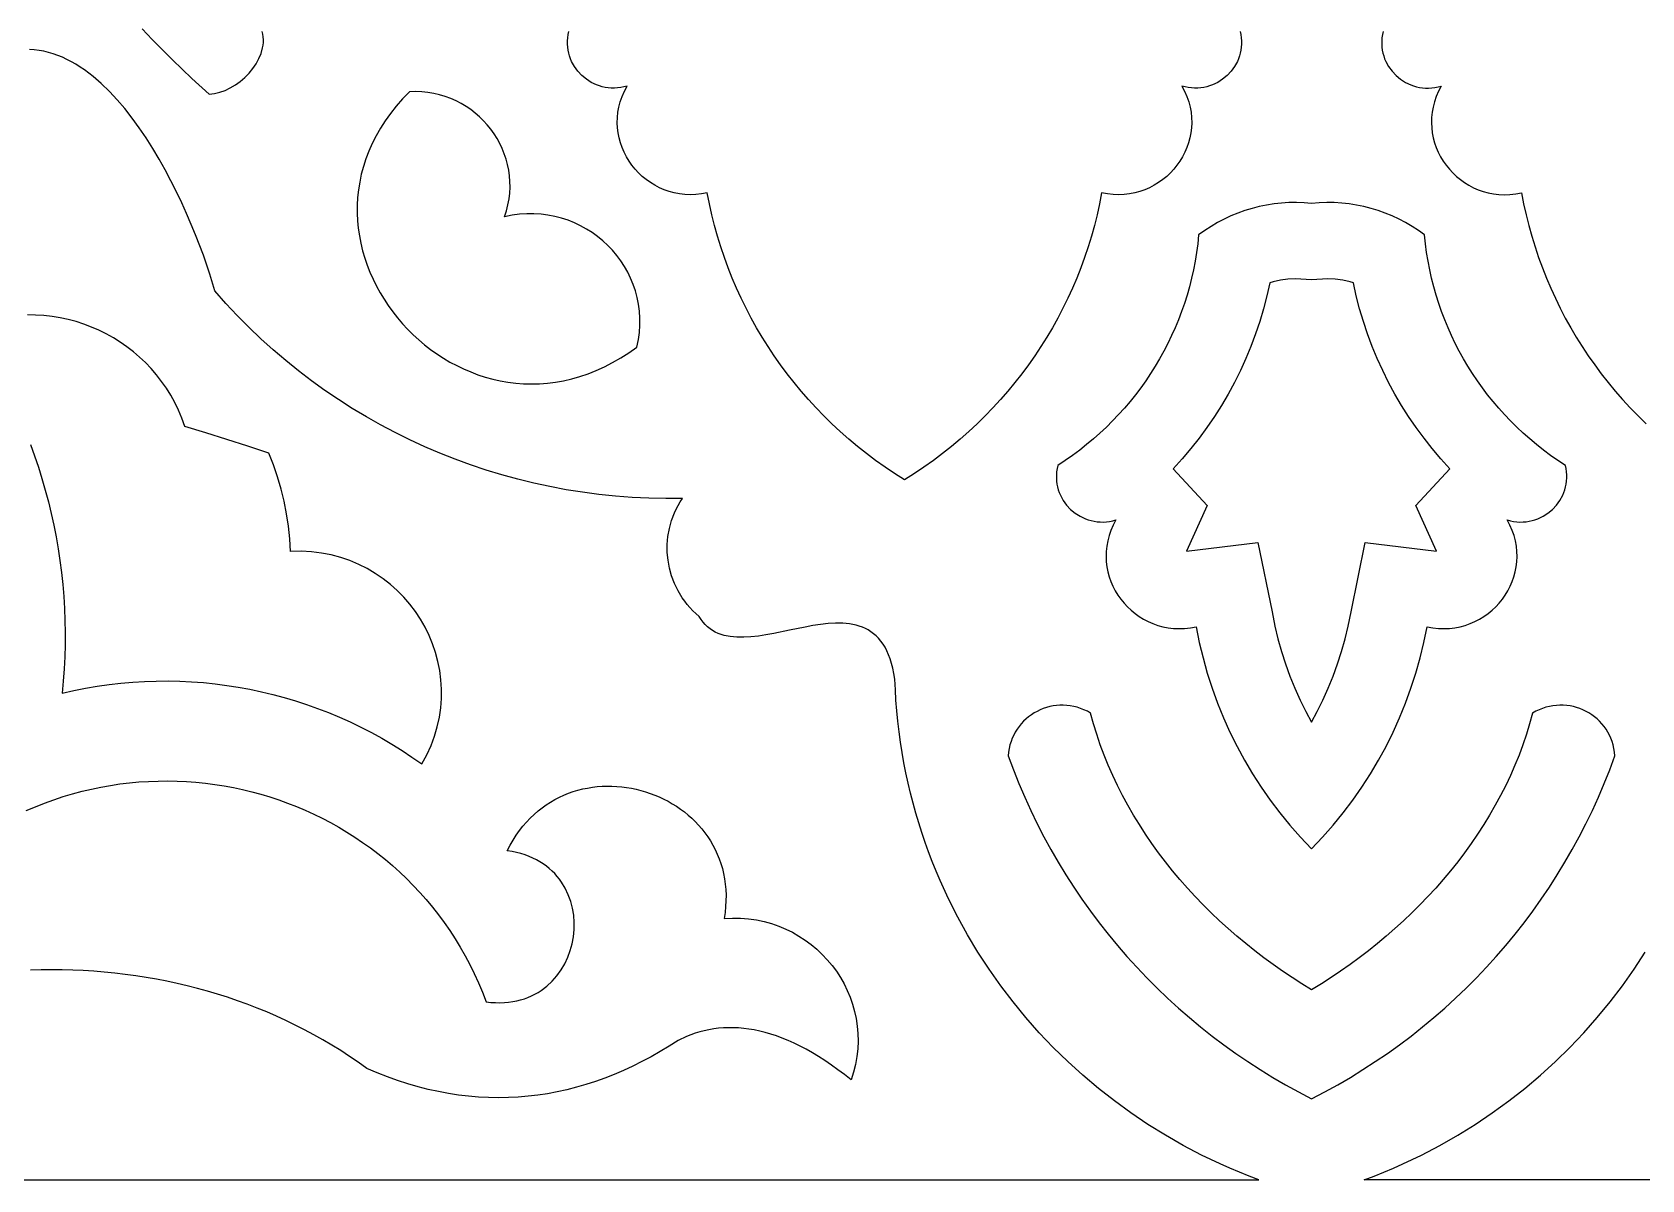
# Model space of a CAD drawing. Extents: x 50 to 3710, y -977 to -877.
# Drawn here: x 134.9 to 198.3, y -977.1 to -931.9 of the extents above; entities that cross this region are included whole.
import ezdxf

# ---------------------------------------------------------------- set-up
doc = ezdxf.new("R2010")
doc.units = 0
doc.layers.add('LAYER_1', color=18, linetype='CONTINUOUS')

msp = doc.modelspace()

# ---------------------------------------------------------------- linework, layer by layer
at = {"layer": 'LAYER_1'}
for points in [[(139.262, -931.77), (139.662, -932.195), (140.062, -932.606), (140.458, -933), (141.218, -933.724), (141.904, -934.341), (142.112, -934.319), (142.321, -934.27), (142.53, -934.196), (142.735, -934.099), (142.935, -933.981), (143.125, -933.844), (143.305, -933.69), (143.471, -933.521), (143.621, -933.34), (143.752, -933.147), (143.862, -932.946), (143.947, -932.738), (144.006, -932.525), (144.024, -932.417), (144.035, -932.309), (144.038, -932.2), (144.032, -932.092), (144.018, -931.984), (143.995, -931.876)], [(182.462, -931.876), (182.49, -932.002), (182.509, -932.127), (182.518, -932.251), (182.519, -932.373), (182.512, -932.493), (182.496, -932.611), (182.473, -932.726), (182.442, -932.839), (182.403, -932.949), (182.358, -933.055), (182.248, -933.257), (182.113, -933.443), (181.956, -933.61), (181.779, -933.757), (181.584, -933.881), (181.374, -933.98), (181.264, -934.019), (181.151, -934.052), (181.035, -934.077), (180.917, -934.094), (180.797, -934.104), (180.675, -934.106), (180.551, -934.099), (180.427, -934.084), (180.301, -934.06), (180.174, -934.026), (180.282, -934.23), (180.372, -934.436), (180.444, -934.643), (180.498, -934.851), (180.536, -935.058), (180.557, -935.265), (180.563, -935.47), (180.553, -935.673), (180.528, -935.873), (180.489, -936.07), (180.437, -936.263), (180.37, -936.451), (180.292, -936.634), (180.2, -936.811), (180.097, -936.981), (179.983, -937.144), (179.858, -937.299), (179.722, -937.445), (179.577, -937.582), (179.422, -937.71), (179.258, -937.826), (179.086, -937.932), (178.907, -938.026), (178.72, -938.107), (178.526, -938.175), (178.326, -938.229), (178.12, -938.269), (177.908, -938.294), (177.692, -938.303), (177.471, -938.296), (177.247, -938.271), (177.019, -938.229), (176.935, -938.662), (176.839, -939.091), (176.732, -939.517), (176.615, -939.939), (176.486, -940.357), (176.347, -940.771), (176.198, -941.18), (176.038, -941.585), (175.868, -941.986), (175.687, -942.382), (175.496, -942.772), (175.295, -943.158), (175.083, -943.538), (174.862, -943.913), (174.631, -944.282), (174.39, -944.646), (174.139, -945.003), (173.879, -945.354), (173.609, -945.699), (173.329, -946.037), (173.04, -946.369), (172.742, -946.694), (172.434, -947.012), (172.117, -947.322), (171.791, -947.625), (171.456, -947.921), (171.112, -948.209), (170.76, -948.489), (170.398, -948.761), (170.028, -949.025), (169.649, -949.28), (169.261, -949.527), (168.874, -949.28), (168.495, -949.025), (168.125, -948.761), (167.763, -948.489), (167.41, -948.209), (167.066, -947.921), (166.731, -947.625), (166.405, -947.322), (166.088, -947.012), (165.781, -946.694), (165.482, -946.369), (165.193, -946.037), (164.914, -945.699), (164.644, -945.354), (164.383, -945.003), (164.133, -944.646), (163.892, -944.282), (163.66, -943.913), (163.439, -943.538), (163.228, -943.158), (163.027, -942.772), (162.836, -942.382), (162.655, -941.986), (162.485, -941.585), (162.325, -941.18), (162.175, -940.771), (162.036, -940.357), (161.908, -939.939), (161.79, -939.517), (161.684, -939.091), (161.588, -938.662), (161.503, -938.229), (161.275, -938.271), (161.051, -938.296), (160.83, -938.303), (160.614, -938.294), (160.403, -938.269), (160.197, -938.229), (159.997, -938.175), (159.803, -938.107), (159.616, -938.026), (159.436, -937.932), (159.264, -937.826), (159.101, -937.71), (158.946, -937.582), (158.8, -937.445), (158.665, -937.299), (158.54, -937.144), (158.425, -936.981), (158.322, -936.811), (158.231, -936.634), (158.152, -936.451), (158.086, -936.263), (158.033, -936.07), (157.994, -935.873), (157.97, -935.673), (157.96, -935.47), (157.965, -935.265), (157.987, -935.058), (158.024, -934.851), (158.079, -934.643), (158.151, -934.436), (158.24, -934.23), (158.348, -934.026), (158.222, -934.06), (158.096, -934.084), (157.971, -934.099), (157.847, -934.106), (157.725, -934.104), (157.605, -934.094), (157.487, -934.077), (157.371, -934.052), (157.258, -934.019), (157.148, -933.98), (156.938, -933.881), (156.744, -933.757), (156.567, -933.61), (156.41, -933.443), (156.275, -933.257), (156.164, -933.055), (156.119, -932.949), (156.081, -932.839), (156.05, -932.726), (156.026, -932.611), (156.011, -932.493), (156.003, -932.373), (156.004, -932.251), (156.014, -932.127), (156.033, -932.002), (156.06, -931.876)], [(188.094, -931.876), (188.066, -932.002), (188.048, -932.127), (188.038, -932.251), (188.037, -932.373), (188.045, -932.493), (188.06, -932.611), (188.084, -932.726), (188.115, -932.839), (188.153, -932.949), (188.198, -933.055), (188.309, -933.257), (188.443, -933.443), (188.601, -933.61), (188.778, -933.757), (188.972, -933.881), (189.182, -933.98), (189.292, -934.019), (189.405, -934.052), (189.521, -934.077), (189.639, -934.094), (189.759, -934.104), (189.881, -934.106), (190.005, -934.099), (190.13, -934.084), (190.256, -934.06), (190.382, -934.026), (190.274, -934.23), (190.185, -934.436), (190.113, -934.643), (190.058, -934.851), (190.021, -935.058), (189.999, -935.265), (189.994, -935.47), (190.004, -935.673), (190.028, -935.873), (190.067, -936.07), (190.12, -936.263), (190.186, -936.451), (190.265, -936.634), (190.356, -936.811), (190.459, -936.981), (190.574, -937.144), (190.699, -937.299), (190.834, -937.445), (190.98, -937.582), (191.135, -937.71), (191.298, -937.826), (191.47, -937.932), (191.65, -938.026), (191.837, -938.107), (192.031, -938.175), (192.231, -938.229), (192.437, -938.269), (192.648, -938.294), (192.864, -938.303), (193.085, -938.296), (193.309, -938.271), (193.537, -938.229), (193.622, -938.662), (193.718, -939.091), (193.824, -939.517), (193.942, -939.939), (194.07, -940.357), (194.209, -940.771), (194.359, -941.18), (194.518, -941.585), (194.689, -941.986), (194.87, -942.382), (195.061, -942.772), (195.262, -943.158), (195.473, -943.538), (195.694, -943.913), (195.925, -944.282), (196.166, -944.646), (196.417, -945.003), (196.678, -945.354), (196.948, -945.699), (197.227, -946.037), (197.516, -946.369), (197.815, -946.694), (198.122, -947.012), (198.439, -947.322)], [(117.493, -977.082), (183.206, -977.082), (182.82, -976.936), (182.438, -976.783), (182.06, -976.623), (181.686, -976.457), (181.316, -976.285), (180.949, -976.106), (180.229, -975.728), (179.525, -975.326), (178.839, -974.9), (178.17, -974.45), (177.52, -973.977), (176.889, -973.482), (176.277, -972.965), (175.686, -972.427), (175.115, -971.868), (174.565, -971.29), (174.037, -970.692), (173.531, -970.076), (173.048, -969.442), (172.589, -968.79), (172.153, -968.122), (171.742, -967.438), (171.356, -966.738), (170.996, -966.024), (170.662, -965.295), (170.505, -964.926), (170.355, -964.553), (170.211, -964.177), (170.075, -963.798), (169.945, -963.416), (169.823, -963.031), (169.707, -962.643), (169.599, -962.252), (169.498, -961.858), (169.404, -961.462), (169.318, -961.063), (169.239, -960.661), (169.167, -960.257), (169.104, -959.851), (169.047, -959.442), (168.999, -959.031), (168.958, -958.619), (168.926, -958.204), (168.901, -957.787), (168.884, -957.368), (168.848, -957.15), (168.805, -956.946), (168.756, -956.755), (168.7, -956.578), (168.638, -956.413), (168.57, -956.26), (168.496, -956.12), (168.417, -955.991), (168.332, -955.873), (168.242, -955.766), (168.147, -955.669), (168.047, -955.583), (167.943, -955.505), (167.834, -955.437), (167.721, -955.378), (167.604, -955.327), (167.484, -955.284), (167.359, -955.248), (167.1, -955.198), (166.83, -955.174), (166.548, -955.172), (166.258, -955.188), (165.961, -955.221), (165.658, -955.267), (165.351, -955.322), (164.731, -955.448), (164.114, -955.574), (163.81, -955.629), (163.512, -955.675), (163.221, -955.708), (162.939, -955.725), (162.667, -955.723), (162.406, -955.698), (162.16, -955.649), (162.042, -955.613), (161.928, -955.57), (161.818, -955.519), (161.713, -955.46), (161.612, -955.392), (161.516, -955.315), (161.425, -955.228), (161.339, -955.132), (161.259, -955.025), (161.184, -954.907), (161.056, -954.795), (160.935, -954.678), (160.821, -954.557), (160.714, -954.431), (160.613, -954.302), (160.519, -954.169), (160.352, -953.893), (160.211, -953.606), (160.099, -953.309), (160.014, -953.005), (159.957, -952.695), (159.928, -952.382), (159.927, -952.067), (159.955, -951.752), (160.011, -951.44), (160.097, -951.133), (160.211, -950.832), (160.279, -950.685), (160.354, -950.54), (160.437, -950.397), (160.527, -950.258), (159.865, -950.263), (159.205, -950.25), (158.547, -950.219), (157.892, -950.169), (157.241, -950.102), (156.593, -950.017), (155.949, -949.914), (155.309, -949.794), (154.674, -949.657), (154.043, -949.502), (153.419, -949.331), (152.799, -949.143), (152.186, -948.938), (151.579, -948.716), (150.979, -948.479), (150.385, -948.225), (149.799, -947.955), (149.221, -947.669), (148.651, -947.367), (148.089, -947.05), (147.536, -946.718), (146.992, -946.37), (146.458, -946.007), (145.933, -945.629), (145.418, -945.237), (144.914, -944.83), (144.421, -944.408), (143.939, -943.972), (143.469, -943.522), (143.01, -943.058), (142.564, -942.58), (142.13, -942.088), (141.929, -941.427), (141.676, -940.687), (141.372, -939.888), (141.201, -939.472), (141.018, -939.049), (140.824, -938.62), (140.618, -938.189), (140.401, -937.757), (140.172, -937.326), (139.933, -936.9), (139.683, -936.481), (139.423, -936.07), (139.153, -935.671), (138.873, -935.285), (138.583, -934.916), (138.284, -934.564), (137.976, -934.234), (137.659, -933.927), (137.333, -933.645), (136.999, -933.392), (136.829, -933.276), (136.657, -933.168), (136.483, -933.068), (136.307, -932.977), (136.129, -932.895), (135.949, -932.821), (135.767, -932.757), (135.584, -932.703), (135.399, -932.659), (135.211, -932.624), (135.023, -932.601), (134.832, -932.588)], [(134.871, -948.131), (135.032, -948.576), (135.183, -949.024), (135.325, -949.476), (135.456, -949.93), (135.577, -950.387), (135.689, -950.846), (135.79, -951.308), (135.881, -951.771), (135.961, -952.237), (136.032, -952.705), (136.092, -953.174), (136.141, -953.645), (136.181, -954.117), (136.21, -954.591), (136.228, -955.065), (136.236, -955.54), (136.233, -956.016), (136.22, -956.492), (136.196, -956.969), (136.161, -957.446), (136.116, -957.923), (136.577, -957.819), (137.038, -957.728), (137.501, -957.649), (137.965, -957.584), (138.43, -957.531), (138.894, -957.491), (139.359, -957.463), (139.824, -957.448), (140.288, -957.445), (140.752, -957.455), (141.215, -957.477), (141.676, -957.511), (142.137, -957.558), (142.595, -957.617), (143.051, -957.688), (143.506, -957.771), (143.958, -957.867), (144.407, -957.974), (144.853, -958.093), (145.296, -958.225), (145.735, -958.368), (146.171, -958.523), (146.603, -958.689), (147.03, -958.868), (147.454, -959.058), (147.872, -959.26), (148.285, -959.473), (148.693, -959.698), (149.096, -959.934), (149.493, -960.182), (149.883, -960.441), (150.268, -960.711), (150.465, -960.351), (150.632, -959.986), (150.77, -959.617), (150.88, -959.247), (150.961, -958.875), (151.016, -958.502), (151.044, -958.131), (151.046, -957.762), (151.023, -957.396), (150.976, -957.035), (150.905, -956.678), (150.811, -956.328), (150.694, -955.986), (150.556, -955.652), (150.396, -955.327), (150.216, -955.014), (150.017, -954.712), (149.798, -954.423), (149.561, -954.148), (149.306, -953.889), (149.034, -953.645), (148.746, -953.419), (148.441, -953.211), (148.122, -953.023), (147.789, -952.855), (147.441, -952.708), (147.081, -952.585), (146.708, -952.485), (146.324, -952.41), (145.928, -952.361), (145.522, -952.339), (145.107, -952.345), (145.078, -951.847), (145.026, -951.352), (144.952, -950.86), (144.856, -950.371), (144.737, -949.888), (144.597, -949.41), (144.435, -948.938), (144.251, -948.473), (143.428, -948.2), (142.603, -947.934), (141.775, -947.675), (140.944, -947.424), (140.83, -947.102), (140.699, -946.79), (140.554, -946.489), (140.394, -946.198), (140.22, -945.918), (140.034, -945.65), (139.834, -945.392), (139.623, -945.147), (139.4, -944.914), (139.166, -944.692), (138.922, -944.484), (138.668, -944.288), (138.405, -944.105), (138.133, -943.936), (137.854, -943.781), (137.567, -943.639), (137.273, -943.511), (136.973, -943.398), (136.668, -943.3), (136.357, -943.217), (136.042, -943.149), (135.723, -943.096), (135.401, -943.06), (135.077, -943.039), (134.75, -943.035)], [(134.709, -962.548), (135.069, -962.393), (135.431, -962.25), (135.796, -962.118), (136.162, -961.996), (136.531, -961.886), (136.901, -961.788), (137.272, -961.699), (137.645, -961.622), (138.018, -961.556), (138.392, -961.5), (138.767, -961.455), (139.142, -961.421), (139.517, -961.397), (139.892, -961.384), (140.266, -961.381), (140.64, -961.388), (141.012, -961.405), (141.384, -961.433), (141.754, -961.471), (142.123, -961.519), (142.49, -961.577), (142.855, -961.644), (143.218, -961.722), (143.579, -961.809), (143.937, -961.906), (144.292, -962.012), (144.643, -962.128), (144.992, -962.254), (145.337, -962.389), (145.678, -962.533), (146.016, -962.687), (146.349, -962.849), (146.677, -963.021), (147.001, -963.202), (147.32, -963.392), (147.634, -963.59), (147.943, -963.798), (148.246, -964.014), (148.543, -964.239), (148.835, -964.473), (149.12, -964.715), (149.399, -964.966), (149.671, -965.225), (149.936, -965.493), (150.194, -965.768), (150.445, -966.052), (150.688, -966.344), (150.923, -966.644), (151.151, -966.953), (151.37, -967.269), (151.581, -967.592), (151.783, -967.924), (151.976, -968.264), (152.16, -968.611), (152.335, -968.965), (152.5, -969.327), (152.656, -969.697), (152.801, -970.074), (152.987, -970.095), (153.169, -970.106), (153.346, -970.109), (153.518, -970.103), (153.685, -970.089), (153.847, -970.066), (154.005, -970.036), (154.157, -969.998), (154.305, -969.952), (154.447, -969.9), (154.585, -969.841), (154.717, -969.775), (154.844, -969.703), (154.966, -969.625), (155.195, -969.452), (155.402, -969.259), (155.588, -969.047), (155.752, -968.819), (155.894, -968.577), (156.013, -968.323), (156.11, -968.059), (156.184, -967.788), (156.235, -967.511), (156.262, -967.231), (156.266, -966.95), (156.245, -966.67), (156.199, -966.393), (156.129, -966.122), (156.034, -965.859), (155.913, -965.606), (155.767, -965.364), (155.684, -965.249), (155.594, -965.137), (155.498, -965.029), (155.396, -964.926), (155.286, -964.828), (155.17, -964.734), (155.048, -964.645), (154.918, -964.562), (154.782, -964.485), (154.639, -964.414), (154.489, -964.349), (154.332, -964.29), (154.168, -964.239), (153.997, -964.194), (153.819, -964.157), (153.634, -964.127), (153.743, -963.914), (153.86, -963.711), (153.983, -963.518), (154.112, -963.334), (154.247, -963.161), (154.388, -962.997), (154.534, -962.842), (154.686, -962.697), (154.842, -962.561), (155.003, -962.435), (155.168, -962.317), (155.336, -962.209), (155.509, -962.11), (155.684, -962.019), (155.863, -961.938), (156.044, -961.865), (156.228, -961.801), (156.414, -961.745), (156.602, -961.697), (156.791, -961.658), (156.982, -961.628), (157.173, -961.605), (157.366, -961.59), (157.558, -961.584), (157.751, -961.585), (157.943, -961.594), (158.135, -961.611), (158.326, -961.635), (158.516, -961.667), (158.704, -961.706), (159.076, -961.807), (159.258, -961.868), (159.438, -961.936), (159.615, -962.01), (159.789, -962.092), (159.959, -962.181), (160.126, -962.276), (160.289, -962.378), (160.447, -962.486), (160.6, -962.601), (160.749, -962.722), (160.892, -962.849), (161.03, -962.982), (161.162, -963.122), (161.287, -963.267), (161.407, -963.418), (161.519, -963.575), (161.625, -963.738), (161.723, -963.906), (161.814, -964.08), (161.897, -964.259), (161.971, -964.443), (162.037, -964.632), (162.095, -964.827), (162.143, -965.027), (162.182, -965.231), (162.211, -965.441), (162.23, -965.655), (162.239, -965.873), (162.238, -966.097), (162.225, -966.324), (162.201, -966.557), (162.166, -966.793), (162.492, -966.778), (162.813, -966.783), (163.127, -966.808), (163.435, -966.852), (163.735, -966.915), (164.028, -966.996), (164.312, -967.094), (164.588, -967.209), (164.854, -967.339), (165.11, -967.485), (165.356, -967.645), (165.591, -967.819), (165.814, -968.006), (166.025, -968.206), (166.224, -968.417), (166.41, -968.639), (166.582, -968.872), (166.74, -969.115), (166.883, -969.366), (167.011, -969.626), (167.123, -969.894), (167.219, -970.169), (167.298, -970.45), (167.359, -970.736), (167.403, -971.028), (167.428, -971.323), (167.434, -971.623), (167.421, -971.925), (167.387, -972.23), (167.333, -972.536), (167.258, -972.842), (167.161, -973.15), (166.899, -972.941), (166.639, -972.746), (166.384, -972.562), (166.131, -972.39), (165.882, -972.23), (165.636, -972.081), (165.393, -971.944), (165.153, -971.818), (164.917, -971.702), (164.684, -971.598), (164.454, -971.503), (164.228, -971.42), (164.005, -971.346), (163.784, -971.282), (163.567, -971.228), (163.353, -971.183), (163.143, -971.147), (162.935, -971.121), (162.731, -971.104), (162.529, -971.095), (162.331, -971.094), (162.136, -971.102), (161.944, -971.118), (161.754, -971.142), (161.568, -971.174), (161.385, -971.213), (161.205, -971.259), (161.028, -971.313), (160.683, -971.44), (160.35, -971.593), (159.999, -971.818), (159.646, -972.033), (159.29, -972.236), (158.931, -972.428), (158.57, -972.608), (158.207, -972.777), (157.841, -972.933), (157.473, -973.078), (157.102, -973.211), (156.73, -973.332), (156.355, -973.44), (155.978, -973.536), (155.599, -973.62), (155.219, -973.691), (154.836, -973.749), (154.452, -973.795), (154.066, -973.827), (153.678, -973.847), (153.289, -973.854), (152.898, -973.847), (152.505, -973.827), (152.111, -973.794), (151.716, -973.747), (151.32, -973.686), (150.922, -973.611), (150.523, -973.523), (150.123, -973.421), (149.722, -973.304), (149.32, -973.173), (148.917, -973.028), (148.513, -972.869), (148.109, -972.695), (147.772, -972.455), (147.431, -972.222), (147.086, -971.997), (146.736, -971.78), (146.381, -971.571), (146.022, -971.369), (145.659, -971.175), (145.292, -970.988), (144.922, -970.81), (144.547, -970.639), (144.17, -970.475), (143.789, -970.319), (143.405, -970.171), (143.017, -970.031), (142.627, -969.898), (142.234, -969.773), (141.839, -969.656), (141.441, -969.546), (141.041, -969.444), (140.639, -969.35), (140.235, -969.263), (139.829, -969.184), (139.421, -969.113), (139.012, -969.049), (138.602, -968.993), (138.19, -968.945), (137.778, -968.904), (137.364, -968.871), (136.95, -968.846), (136.535, -968.829), (136.12, -968.819), (135.704, -968.817), (135.288, -968.822), (134.872, -968.835)], [(253.064, -977.082), (187.351, -977.082), (187.736, -976.936), (188.118, -976.783), (188.496, -976.623), (188.87, -976.457), (189.241, -976.285), (189.607, -976.106), (190.327, -975.728), (191.031, -975.326), (191.718, -974.9), (192.386, -974.45), (193.036, -973.977), (193.668, -973.482), (194.279, -972.965), (194.871, -972.427), (195.442, -971.868), (195.992, -971.29), (196.52, -970.692), (197.025, -970.076), (197.508, -969.442), (197.968, -968.79), (198.403, -968.122)]]:
    msp.add_lwpolyline(points, dxfattribs=at)
for points in [[(158.73, -944.298), (158.79, -944.009), (158.83, -943.723), (158.85, -943.44), (158.851, -943.161), (158.833, -942.886), (158.797, -942.615), (158.744, -942.35), (158.675, -942.09), (158.589, -941.838), (158.487, -941.592), (158.371, -941.354), (158.24, -941.124), (158.095, -940.903), (157.938, -940.692), (157.767, -940.49), (157.585, -940.299), (157.391, -940.12), (157.187, -939.952), (156.972, -939.796), (156.748, -939.654), (156.515, -939.525), (156.273, -939.41), (156.024, -939.311), (155.767, -939.226), (155.504, -939.157), (155.235, -939.105), (154.96, -939.07), (154.681, -939.052), (154.397, -939.053), (154.11, -939.073), (153.82, -939.112), (153.527, -939.172), (153.601, -938.938), (153.66, -938.705), (153.702, -938.472), (153.729, -938.241), (153.74, -938.01), (153.738, -937.782), (153.72, -937.557), (153.689, -937.334), (153.644, -937.115), (153.587, -936.901), (153.516, -936.69), (153.433, -936.485), (153.338, -936.286), (153.232, -936.093), (153.114, -935.906), (152.986, -935.727), (152.847, -935.555), (152.698, -935.391), (152.54, -935.237), (152.372, -935.091), (152.195, -934.955), (152.01, -934.83), (151.817, -934.715), (151.616, -934.611), (151.408, -934.52), (151.193, -934.44), (150.972, -934.373), (150.744, -934.32), (150.511, -934.281), (150.272, -934.256), (150.029, -934.245), (149.781, -934.25), (149.513, -934.53), (149.265, -934.814), (149.037, -935.102), (148.829, -935.394), (148.64, -935.689), (148.47, -935.986), (148.319, -936.286), (148.185, -936.588), (148.07, -936.891), (147.971, -937.196), (147.89, -937.501), (147.826, -937.806), (147.778, -938.112), (147.746, -938.417), (147.73, -938.721), (147.729, -939.025), (147.743, -939.326), (147.772, -939.625), (147.814, -939.922), (147.871, -940.216), (147.942, -940.507), (148.025, -940.795), (148.121, -941.078), (148.23, -941.357), (148.351, -941.631), (148.484, -941.899), (148.628, -942.162), (148.783, -942.42), (148.949, -942.67), (149.125, -942.914), (149.311, -943.151), (149.507, -943.38), (149.712, -943.601), (149.926, -943.813), (150.148, -944.017), (150.379, -944.212), (150.618, -944.397), (150.864, -944.571), (151.117, -944.736), (151.377, -944.89), (151.643, -945.032), (151.916, -945.163), (152.194, -945.282), (152.478, -945.388), (152.766, -945.482), (153.06, -945.562), (153.357, -945.629), (153.659, -945.682), (153.964, -945.721), (154.272, -945.744), (154.583, -945.753), (154.897, -945.745), (155.213, -945.722), (155.531, -945.683), (155.85, -945.626), (156.17, -945.553), (156.491, -945.462), (156.813, -945.353), (157.134, -945.225), (157.455, -945.079), (157.776, -944.913), (158.095, -944.728), (158.413, -944.523)], [(185.278, -964.047), (185.713, -963.59), (186.129, -963.118), (186.526, -962.633), (186.903, -962.134), (187.261, -961.623), (187.598, -961.1), (187.915, -960.565), (188.212, -960.019), (188.488, -959.462), (188.743, -958.896), (188.977, -958.319), (189.189, -957.734), (189.38, -957.14), (189.549, -956.537), (189.696, -955.927), (189.821, -955.31), (190.048, -955.352), (190.273, -955.377), (190.493, -955.384), (190.709, -955.375), (190.921, -955.35), (191.127, -955.31), (191.327, -955.256), (191.521, -955.188), (191.708, -955.107), (191.888, -955.013), (192.059, -954.907), (192.223, -954.791), (192.378, -954.663), (192.523, -954.526), (192.659, -954.38), (192.784, -954.225), (192.898, -954.062), (193.001, -953.892), (193.093, -953.715), (193.172, -953.532), (193.238, -953.344), (193.29, -953.151), (193.329, -952.954), (193.354, -952.754), (193.364, -952.551), (193.358, -952.346), (193.337, -952.139), (193.299, -951.932), (193.245, -951.724), (193.173, -951.517), (193.083, -951.311), (192.975, -951.107), (193.102, -951.141), (193.228, -951.165), (193.353, -951.18), (193.476, -951.187), (193.598, -951.185), (193.718, -951.176), (193.837, -951.158), (193.952, -951.133), (194.065, -951.1), (194.175, -951.061), (194.385, -950.962), (194.58, -950.838), (194.757, -950.691), (194.914, -950.524), (195.049, -950.338), (195.159, -950.136), (195.205, -950.03), (195.243, -949.92), (195.274, -949.807), (195.297, -949.692), (195.313, -949.574), (195.32, -949.454), (195.319, -949.332), (195.31, -949.208), (195.291, -949.083), (195.263, -948.957), (194.97, -948.764), (194.683, -948.563), (194.403, -948.355), (194.129, -948.139), (193.863, -947.916), (193.604, -947.687), (193.352, -947.451), (193.108, -947.208), (192.871, -946.959), (192.641, -946.704), (192.419, -946.443), (192.205, -946.175), (191.999, -945.903), (191.801, -945.625), (191.611, -945.341), (191.429, -945.053), (191.255, -944.759), (191.09, -944.461), (190.934, -944.158), (190.785, -943.851), (190.646, -943.54), (190.516, -943.224), (190.394, -942.905), (190.282, -942.582), (190.179, -942.255), (190.085, -941.926), (190, -941.593), (189.925, -941.257), (189.86, -940.918), (189.804, -940.576), (189.758, -940.233), (189.722, -939.887), (189.482, -939.711), (189.233, -939.548), (188.979, -939.398), (188.718, -939.26), (188.451, -939.135), (188.179, -939.024), (187.902, -938.925), (187.621, -938.84), (187.336, -938.768), (187.048, -938.709), (186.757, -938.665), (186.464, -938.634), (186.169, -938.616), (185.872, -938.613), (185.575, -938.624), (185.278, -938.649), (184.981, -938.624), (184.684, -938.613), (184.388, -938.616), (184.093, -938.634), (183.8, -938.665), (183.509, -938.709), (183.221, -938.768), (182.936, -938.84), (182.655, -938.925), (182.378, -939.024), (182.106, -939.135), (181.839, -939.26), (181.578, -939.398), (181.323, -939.548), (181.075, -939.711), (180.834, -939.887), (180.798, -940.233), (180.752, -940.576), (180.697, -940.918), (180.631, -941.257), (180.556, -941.593), (180.472, -941.926), (180.378, -942.255), (180.274, -942.582), (180.162, -942.905), (180.041, -943.224), (179.91, -943.54), (179.771, -943.851), (179.623, -944.158), (179.466, -944.461), (179.301, -944.759), (179.127, -945.053), (178.946, -945.341), (178.755, -945.625), (178.557, -945.903), (178.351, -946.175), (178.137, -946.443), (177.915, -946.704), (177.686, -946.959), (177.449, -947.208), (177.204, -947.451), (176.952, -947.687), (176.693, -947.916), (176.427, -948.139), (176.154, -948.355), (175.874, -948.563), (175.587, -948.764), (175.293, -948.957), (175.265, -949.083), (175.247, -949.208), (175.237, -949.332), (175.236, -949.454), (175.244, -949.574), (175.259, -949.692), (175.283, -949.807), (175.314, -949.92), (175.352, -950.03), (175.397, -950.136), (175.507, -950.338), (175.642, -950.524), (175.799, -950.691), (175.976, -950.838), (176.171, -950.962), (176.381, -951.061), (176.491, -951.1), (176.604, -951.133), (176.72, -951.158), (176.838, -951.176), (176.958, -951.185), (177.08, -951.187), (177.204, -951.18), (177.329, -951.165), (177.455, -951.141), (177.581, -951.107), (177.473, -951.311), (177.384, -951.517), (177.312, -951.724), (177.257, -951.932), (177.22, -952.139), (177.198, -952.346), (177.193, -952.551), (177.202, -952.754), (177.227, -952.954), (177.266, -953.151), (177.319, -953.344), (177.385, -953.532), (177.464, -953.715), (177.555, -953.892), (177.658, -954.062), (177.772, -954.225), (177.898, -954.38), (178.033, -954.526), (178.179, -954.663), (178.333, -954.791), (178.497, -954.907), (178.669, -955.013), (178.849, -955.107), (179.036, -955.188), (179.229, -955.256), (179.43, -955.31), (179.636, -955.35), (179.847, -955.375), (180.063, -955.384), (180.284, -955.377), (180.508, -955.352), (180.736, -955.31), (180.86, -955.927), (181.007, -956.537), (181.176, -957.14), (181.367, -957.734), (181.58, -958.319), (181.813, -958.896), (182.068, -959.462), (182.344, -960.019), (182.641, -960.565), (182.958, -961.1), (183.296, -961.623), (183.653, -962.134), (184.03, -962.633), (184.427, -963.118), (184.843, -963.59)], [(185.278, -959.06), (185.501, -958.652), (185.727, -958.196), (185.937, -957.73), (186.129, -957.257), (186.303, -956.776), (186.46, -956.287), (186.599, -955.791), (186.72, -955.288), (186.834, -954.725), (187.386, -951.989), (190.196, -952.333), (189.382, -950.541), (190.722, -949.089), (190.368, -948.7), (190.028, -948.3), (189.703, -947.889), (189.393, -947.468), (189.098, -947.038), (188.819, -946.598), (188.555, -946.149), (188.308, -945.691), (188.076, -945.226), (187.861, -944.753), (187.662, -944.272), (187.481, -943.784), (187.316, -943.29), (187.168, -942.79), (187.038, -942.285), (186.925, -941.774), (186.793, -941.73), (186.505, -941.665), (186.211, -941.627), (185.914, -941.616), (185.278, -941.655), (184.643, -941.616), (184.345, -941.627), (184.052, -941.665), (183.763, -941.73), (183.631, -941.774), (183.519, -942.285), (183.388, -942.79), (183.241, -943.29), (183.076, -943.784), (182.894, -944.272), (182.695, -944.753), (182.48, -945.226), (182.249, -945.691), (182.001, -946.149), (181.737, -946.598), (181.458, -947.038), (181.163, -947.468), (180.853, -947.889), (180.528, -948.3), (180.188, -948.7), (179.834, -949.089), (181.174, -950.541), (180.36, -952.333), (183.17, -951.989), (183.722, -954.725), (183.836, -955.288), (183.957, -955.791), (184.096, -956.287), (184.253, -956.776), (184.428, -957.257), (184.62, -957.73), (184.829, -958.196), (185.055, -958.652)], [(185.278, -973.893), (185.795, -973.623), (186.305, -973.342), (186.806, -973.049), (187.3, -972.745), (187.786, -972.43), (188.263, -972.104), (188.732, -971.768), (189.192, -971.421), (189.644, -971.063), (190.086, -970.696), (190.52, -970.318), (190.944, -969.931), (191.359, -969.534), (191.764, -969.128), (192.159, -968.712), (192.544, -968.287), (192.919, -967.853), (193.284, -967.411), (193.638, -966.959), (193.982, -966.5), (194.315, -966.032), (194.636, -965.556), (194.947, -965.072), (195.246, -964.581), (195.534, -964.082), (195.81, -963.575), (196.074, -963.062), (196.326, -962.541), (196.566, -962.014), (196.793, -961.479), (197.008, -960.939), (197.21, -960.392), (197.198, -960.244), (197.176, -960.101), (197.144, -959.962), (197.104, -959.828), (197.056, -959.698), (196.999, -959.574), (196.935, -959.454), (196.864, -959.34), (196.785, -959.231), (196.701, -959.128), (196.61, -959.031), (196.513, -958.94), (196.411, -958.855), (196.304, -958.777), (196.192, -958.705), (196.076, -958.641), (195.957, -958.583), (195.834, -958.533), (195.708, -958.491), (195.579, -958.456), (195.448, -958.429), (195.316, -958.41), (195.181, -958.399), (195.046, -958.397), (194.91, -958.404), (194.774, -958.42), (194.637, -958.444), (194.501, -958.478), (194.366, -958.522), (194.232, -958.575), (194.1, -958.638), (193.97, -958.712), (193.858, -959.129), (193.732, -959.543), (193.593, -959.954), (193.442, -960.361), (193.278, -960.765), (193.103, -961.165), (192.915, -961.561), (192.716, -961.953), (192.506, -962.34), (192.285, -962.723), (192.054, -963.101), (191.812, -963.474), (191.56, -963.842), (191.299, -964.205), (191.028, -964.562), (190.748, -964.913), (190.46, -965.258), (190.162, -965.598), (189.857, -965.93), (189.544, -966.257), (189.223, -966.577), (188.895, -966.89), (188.56, -967.195), (188.218, -967.494), (187.87, -967.785), (187.516, -968.069), (187.155, -968.344), (186.79, -968.612), (186.419, -968.871), (186.043, -969.122), (185.663, -969.365), (185.278, -969.599), (184.894, -969.365), (184.513, -969.122), (184.137, -968.871), (183.767, -968.612), (183.401, -968.344), (183.041, -968.069), (182.687, -967.785), (182.338, -967.494), (181.997, -967.195), (181.661, -966.89), (181.333, -966.577), (181.013, -966.257), (180.699, -965.93), (180.394, -965.598), (180.097, -965.258), (179.808, -964.913), (179.528, -964.562), (179.258, -964.205), (178.996, -963.842), (178.744, -963.474), (178.503, -963.101), (178.271, -962.723), (178.05, -962.34), (177.84, -961.953), (177.641, -961.561), (177.454, -961.165), (177.278, -960.765), (177.114, -960.361), (176.963, -959.954), (176.825, -959.543), (176.699, -959.129), (176.586, -958.712), (176.456, -958.638), (176.324, -958.575), (176.19, -958.522), (176.055, -958.478), (175.919, -958.444), (175.783, -958.42), (175.646, -958.404), (175.51, -958.397), (175.375, -958.399), (175.241, -958.41), (175.108, -958.429), (174.977, -958.456), (174.849, -958.491), (174.722, -958.533), (174.6, -958.583), (174.48, -958.641), (174.364, -958.705), (174.253, -958.777), (174.146, -958.855), (174.044, -958.94), (173.947, -959.031), (173.856, -959.128), (173.771, -959.231), (173.693, -959.34), (173.621, -959.454), (173.557, -959.574), (173.5, -959.698), (173.452, -959.828), (173.412, -959.962), (173.381, -960.101), (173.359, -960.244), (173.346, -960.392), (173.548, -960.939), (173.763, -961.479), (173.991, -962.014), (174.231, -962.541), (174.483, -963.062), (174.747, -963.575), (175.023, -964.082), (175.31, -964.581), (175.61, -965.072), (175.92, -965.556), (176.242, -966.032), (176.575, -966.5), (176.918, -966.959), (177.272, -967.411), (177.637, -967.853), (178.012, -968.287), (178.398, -968.712), (178.793, -969.128), (179.198, -969.534), (179.613, -969.931), (180.037, -970.318), (180.47, -970.696), (180.913, -971.063), (181.364, -971.421), (181.825, -971.768), (182.294, -972.104), (182.771, -972.43), (183.256, -972.745), (183.75, -973.049), (184.252, -973.342), (184.761, -973.623)]]:
    msp.add_lwpolyline(points, close=True, dxfattribs=at)

doc.saveas('drawing.dxf')
